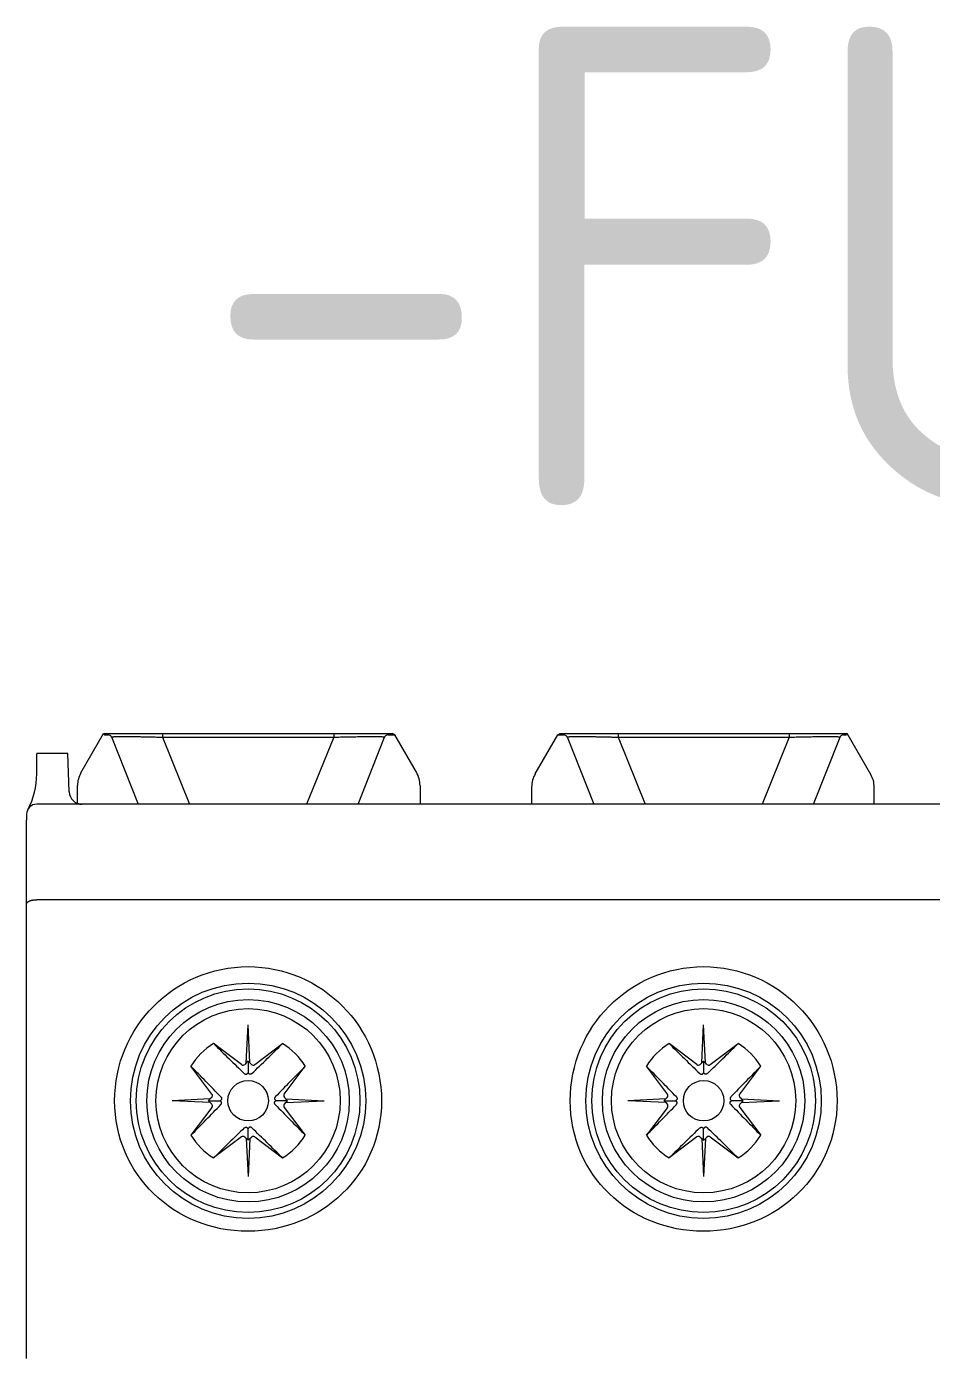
# Model space of a CAD drawing. Header units: millimetres. Extents: x 42151 to 59780, y 37376 to 44547.
# Drawn here: x 47587.4 to 47625.2, y 42708.8 to 42764.5 of the extents above; entities that cross this region are included whole.
import ezdxf
from ezdxf.enums import TextEntityAlignment as Align

# ---------------------------------------------------------------- set-up
doc = ezdxf.new("R2010")
doc.units = ezdxf.units.MM
doc.set_wipeout_variables(frame=1)
doc.layers.add('000-PI-Oprema', color=30, linetype='Continuous', lineweight=5)
doc.layers.add('000-PI_TEXT', color=7, linetype='Continuous')
doc.styles.add('PI0', font='isocpeur.ttf', dxfattribs={"width": 0.9})

# ---------------------------------------------------------------- blocks, each defined once
blk = doc.blocks.new('943405 - Dehn - Surge Arrester')
at = {"layer": '000-PI-Oprema', "ltscale": 0.25}
for p, q in [((49540.892, 45359.419), (49541.845, 45361.069)), ((49541.845, 45361.069), (49553.926, 45361.069)), ((49541.845, 45361.069), (49541.878, 45361.012)), ((49541.878, 45361.012), (49542.031, 45361.012)), ((49542.172, 45360.926), (49542.175, 45360.927)), ((49544.305, 45361.065), (49544.305, 45360.916)), ((49544.305, 45360.916), (49551.465, 45360.916)), ((49551.465, 45361.065), (49551.465, 45360.916)), ((49553.739, 45361.012), (49554.025, 45361.012)), ((49554.025, 45361.012), (49553.926, 45361.069)), ((49554.928, 45359.448), (49554.025, 45361.012)), ((49559.892, 45359.381), (49560.833, 45361.012)), ((49560.833, 45361.012), (49560.933, 45361.069)), ((49560.833, 45361.012), (49561.081, 45361.012)), ((49560.933, 45361.069), (49572.938, 45361.069)), ((49561.222, 45360.926), (49561.225, 45360.927)), ((49563.355, 45361.065), (49563.355, 45360.916)), ((49563.355, 45360.916), (49570.515, 45360.916)), ((49570.515, 45361.065), (49570.515, 45360.916)), ((49572.789, 45361.012), (49572.905, 45361.012)), ((49572.938, 45361.069), (49572.905, 45361.012)), ((49573.928, 45359.353), (49572.938, 45361.069)), ((49540.35, 45360.231), (49539.048, 45360.231)), ((49539.048, 45359.384), (49539.048, 45360.231)), ((49540.406, 45358.625), (49540.35, 45360.231))]:
    blk.add_line(p, q, dxfattribs=at)
for points in [[(49542.175, 45360.927), (49542.178, 45360.928), (49542.184, 45360.93), (49542.191, 45360.931), (49542.2, 45360.932), (49542.21, 45360.933), (49542.222, 45360.934), (49542.236, 45360.935), (49542.252, 45360.936), (49542.269, 45360.937), (49542.287, 45360.938), (49542.307, 45360.939), (49542.329, 45360.939), (49542.351, 45360.94), (49542.376, 45360.941), (49542.401, 45360.941), (49542.428, 45360.942), (49542.457, 45360.942), (49542.486, 45360.943), (49542.517, 45360.943), (49542.548, 45360.943), (49542.581, 45360.944), (49542.615, 45360.944), (49542.65, 45360.944), (49542.686, 45360.944), (49542.723, 45360.944), (49542.761, 45360.944), (49542.799, 45360.944), (49542.839, 45360.944), (49542.879, 45360.944), (49542.92, 45360.943), (49542.962, 45360.943), (49543.004, 45360.943), (49543.047, 45360.942), (49543.091, 45360.942), (49543.135, 45360.941), (49543.18, 45360.941), (49543.226, 45360.94), (49543.272, 45360.939), (49543.318, 45360.939), (49543.365, 45360.938), (49543.412, 45360.937), (49543.46, 45360.936), (49543.508, 45360.935), (49543.556, 45360.934), (49543.605, 45360.933), (49543.654, 45360.932), (49543.703, 45360.931), (49543.752, 45360.93), (49543.802, 45360.929), (49543.852, 45360.928), (49543.902, 45360.927), (49543.952, 45360.925), (49544.002, 45360.924), (49544.053, 45360.923), (49544.103, 45360.921), (49544.153, 45360.92), (49544.204, 45360.919), (49544.255, 45360.917), (49544.305, 45360.916)], [(49551.465, 45360.916), (49551.537, 45360.918), (49551.609, 45360.92), (49551.681, 45360.922), (49551.753, 45360.924), (49551.825, 45360.926), (49551.896, 45360.927), (49551.967, 45360.929), (49552.038, 45360.931), (49552.109, 45360.932), (49552.179, 45360.934), (49552.249, 45360.935), (49552.318, 45360.936), (49552.386, 45360.937), (49552.454, 45360.938), (49552.52, 45360.939), (49552.586, 45360.94), (49552.65, 45360.941), (49552.714, 45360.942), (49552.776, 45360.942), (49552.837, 45360.943), (49552.896, 45360.943), (49552.953, 45360.943), (49553.009, 45360.944), (49553.063, 45360.944), (49553.116, 45360.944), (49553.166, 45360.943), (49553.214, 45360.943), (49553.259, 45360.943), (49553.303, 45360.942), (49553.344, 45360.942), (49553.382, 45360.941), (49553.418, 45360.94), (49553.45, 45360.939), (49553.48, 45360.938), (49553.507, 45360.937), (49553.531, 45360.935), (49553.551, 45360.934), (49553.568, 45360.933), (49553.581, 45360.931), (49553.591, 45360.929), (49553.598, 45360.927)], [(49561.225, 45360.927), (49561.228, 45360.928), (49561.234, 45360.93), (49561.241, 45360.931), (49561.25, 45360.932), (49561.26, 45360.933), (49561.272, 45360.934), (49561.286, 45360.935), (49561.302, 45360.936), (49561.319, 45360.937), (49561.337, 45360.938), (49561.357, 45360.939), (49561.379, 45360.939), (49561.401, 45360.94), (49561.426, 45360.941), (49561.451, 45360.941), (49561.478, 45360.942), (49561.507, 45360.942), (49561.536, 45360.943), (49561.567, 45360.943), (49561.598, 45360.943), (49561.631, 45360.944), (49561.665, 45360.944), (49561.7, 45360.944), (49561.736, 45360.944), (49561.773, 45360.944), (49561.811, 45360.944), (49561.849, 45360.944), (49561.889, 45360.944), (49561.929, 45360.944), (49561.97, 45360.943), (49562.012, 45360.943), (49562.054, 45360.943), (49562.097, 45360.942), (49562.141, 45360.942), (49562.185, 45360.941), (49562.23, 45360.941), (49562.276, 45360.94), (49562.322, 45360.939), (49562.368, 45360.939), (49562.415, 45360.938), (49562.462, 45360.937), (49562.51, 45360.936), (49562.558, 45360.935), (49562.606, 45360.934), (49562.655, 45360.933), (49562.704, 45360.932), (49562.753, 45360.931), (49562.802, 45360.93), (49562.852, 45360.929), (49562.902, 45360.928), (49562.952, 45360.927), (49563.002, 45360.925), (49563.052, 45360.924), (49563.103, 45360.923), (49563.153, 45360.921), (49563.203, 45360.92), (49563.254, 45360.919), (49563.305, 45360.917), (49563.355, 45360.916)], [(49570.515, 45360.916), (49570.587, 45360.918), (49570.659, 45360.92), (49570.731, 45360.922), (49570.803, 45360.924), (49570.875, 45360.926), (49570.946, 45360.927), (49571.017, 45360.929), (49571.088, 45360.931), (49571.159, 45360.932), (49571.229, 45360.934), (49571.299, 45360.935), (49571.368, 45360.936), (49571.436, 45360.937), (49571.504, 45360.938), (49571.57, 45360.939), (49571.636, 45360.94), (49571.7, 45360.941), (49571.764, 45360.942), (49571.826, 45360.942), (49571.887, 45360.943), (49571.946, 45360.943), (49572.003, 45360.943), (49572.059, 45360.944), (49572.113, 45360.944), (49572.166, 45360.944), (49572.216, 45360.943), (49572.264, 45360.943), (49572.309, 45360.943), (49572.353, 45360.942), (49572.394, 45360.942), (49572.432, 45360.941), (49572.468, 45360.94), (49572.5, 45360.939), (49572.53, 45360.938), (49572.557, 45360.937), (49572.581, 45360.935), (49572.601, 45360.934), (49572.618, 45360.933), (49572.631, 45360.931), (49572.641, 45360.929), (49572.648, 45360.927)]]:
    blk.add_lwpolyline(points, dxfattribs=at)
for points in [[(49542.078, 45361.005), (49542.063, 45361.009), (49542.047, 45361.012), (49542.031, 45361.012)], [(49542.179, 45360.911), (49542.161, 45360.956), (49542.124, 45360.99), (49542.078, 45361.005)], [(49553.686, 45361.003), (49553.642, 45360.987), (49553.608, 45360.954), (49553.591, 45360.911)], [(49553.739, 45361.012), (49553.721, 45361.012), (49553.703, 45361.009), (49553.686, 45361.003)], [(49561.128, 45361.005), (49561.113, 45361.009), (49561.097, 45361.012), (49561.081, 45361.012)], [(49561.229, 45360.911), (49561.211, 45360.956), (49561.174, 45360.99), (49561.128, 45361.005)], [(49572.736, 45361.003), (49572.692, 45360.987), (49572.658, 45360.954), (49572.641, 45360.911)], [(49572.789, 45361.012), (49572.771, 45361.012), (49572.753, 45361.009), (49572.736, 45361.003)], [(49540.892, 45359.419), (49540.8, 45359.259), (49540.751, 45359.078), (49540.75, 45358.893)], [(49555.077, 45358.894), (49555.076, 45359.089), (49555.025, 45359.28), (49554.928, 45359.448)], [(49559.892, 45359.381), (49559.795, 45359.213), (49559.743, 45359.022), (49559.743, 45358.827)], [(49574.07, 45358.828), (49574.069, 45359.012), (49574.02, 45359.193), (49573.928, 45359.353)]]:
    blk.add_open_spline(points, degree=3, dxfattribs=at)
at = {"ltscale": 0.25}
blk.add_wipeout([(49538.748, 45357.99), (49539.048, 45358.114), (49613.872, 45358.114), (49614.171, 45357.99), (49614.295, 45357.691), (49614.295, 45263.499), (49614.171, 45263.2), (49613.872, 45263.076), (49539.048, 45263.076), (49538.748, 45263.2), (49538.625, 45263.499), (49538.625, 45357.691)], dxfattribs=at).dxf.layer = '000-PI-Oprema'
at = {"layer": '000-PI-Oprema', "ltscale": 0.25}
for p, q in [((49542.175, 45360.927), (49543.295, 45358.115)), ((49544.305, 45360.916), (49545.437, 45358.114)), ((49551.465, 45360.916), (49550.333, 45358.114)), ((49552.484, 45358.114), (49553.591, 45360.911)), ((49561.225, 45360.927), (49562.345, 45358.115)), ((49563.355, 45360.916), (49564.487, 45358.114)), ((49570.515, 45360.916), (49569.383, 45358.114)), ((49571.534, 45358.114), (49572.641, 45360.911)), ((49540.748, 45358.149), (49540.75, 45358.893)), ((49555.077, 45358.894), (49555.08, 45358.114)), ((49559.743, 45358.827), (49559.74, 45358.114)), ((49574.072, 45358.114), (49574.07, 45358.828)), ((49613.872, 45358.114), (49539.048, 45358.114)), ((49538.625, 45357.691), (49538.625, 45357.443)), ((49538.625, 45353.949), (49538.625, 45357.443)), ((49538.625, 45335.583), (49538.625, 45353.949)), ((49613.872, 45354.118), (49539.048, 45354.118)), ((49547.805, 45347.294), (49547.885, 45348.887)), ((49547.965, 45347.294), (49547.885, 45348.887)), ((49566.855, 45347.294), (49566.935, 45348.887)), ((49567.015, 45347.294), (49566.935, 45348.887)), ((49547.605, 45347.223), (49546.445, 45348.103)), ((49548.165, 45347.223), (49549.324, 45348.103)), ((49566.655, 45347.223), (49565.495, 45348.103)), ((49567.215, 45347.223), (49568.374, 45348.103)), ((49546.374, 45345.992), (49545.494, 45347.151)), ((49547.805, 45347.294), (49547.744, 45347.232)), ((49547.885, 45347.36), (49547.805, 45347.294)), ((49547.885, 45347.36), (49547.885, 45346.884)), ((49547.885, 45347.36), (49547.965, 45347.294)), ((49548.026, 45347.232), (49547.965, 45347.294)), ((49549.396, 45345.992), (49550.276, 45347.151)), ((49565.424, 45345.992), (49564.544, 45347.151)), ((49566.855, 45347.294), (49566.794, 45347.232)), ((49566.935, 45347.36), (49566.855, 45347.294)), ((49566.935, 45347.36), (49566.935, 45346.884)), ((49566.935, 45347.36), (49567.015, 45347.294)), ((49567.076, 45347.232), (49567.015, 45347.294)), ((49568.446, 45345.992), (49569.326, 45347.151)), ((49547.867, 45346.858), (49547.885, 45346.884)), ((49547.903, 45346.858), (49547.885, 45346.884)), ((49566.917, 45346.858), (49566.935, 45346.884)), ((49566.953, 45346.858), (49566.935, 45346.884)), ((49546.365, 45345.853), (49546.303, 45345.792)), ((49549.467, 45345.792), (49549.405, 45345.853)), ((49565.415, 45345.853), (49565.353, 45345.792)), ((49568.517, 45345.792), (49568.455, 45345.853)), ((49546.303, 45345.792), (49544.71, 45345.712)), ((49546.303, 45345.632), (49544.71, 45345.712)), ((49546.374, 45345.432), (49545.494, 45344.272)), ((49546.236, 45345.712), (49546.303, 45345.792)), ((49546.236, 45345.712), (49546.713, 45345.712)), ((49546.236, 45345.712), (49546.303, 45345.632)), ((49546.303, 45345.632), (49546.365, 45345.571)), ((49546.739, 45345.73), (49546.713, 45345.712)), ((49546.739, 45345.694), (49546.713, 45345.712)), ((49549.031, 45345.73), (49549.057, 45345.712)), ((49549.031, 45345.694), (49549.057, 45345.712)), ((49549.533, 45345.712), (49549.057, 45345.712)), ((49549.396, 45345.432), (49550.276, 45344.272)), ((49549.405, 45345.571), (49549.467, 45345.632)), ((49549.467, 45345.792), (49551.06, 45345.712)), ((49549.533, 45345.712), (49549.467, 45345.792)), ((49549.467, 45345.632), (49551.06, 45345.712)), ((49549.533, 45345.712), (49549.467, 45345.632)), ((49565.353, 45345.792), (49563.76, 45345.712)), ((49565.353, 45345.632), (49563.76, 45345.712)), ((49565.424, 45345.432), (49564.544, 45344.272)), ((49565.286, 45345.712), (49565.353, 45345.792)), ((49565.286, 45345.712), (49565.763, 45345.712)), ((49565.286, 45345.712), (49565.353, 45345.632)), ((49565.353, 45345.632), (49565.415, 45345.571)), ((49565.789, 45345.73), (49565.763, 45345.712)), ((49565.789, 45345.694), (49565.763, 45345.712)), ((49568.081, 45345.73), (49568.107, 45345.712)), ((49568.081, 45345.694), (49568.107, 45345.712)), ((49568.583, 45345.712), (49568.107, 45345.712)), ((49568.446, 45345.432), (49569.326, 45344.272)), ((49568.455, 45345.571), (49568.517, 45345.632)), ((49568.517, 45345.792), (49570.11, 45345.712)), ((49568.583, 45345.712), (49568.517, 45345.792)), ((49568.517, 45345.632), (49570.11, 45345.712)), ((49568.583, 45345.712), (49568.517, 45345.632)), ((49547.605, 45344.201), (49546.445, 45343.321)), ((49547.744, 45344.192), (49547.805, 45344.13)), ((49547.805, 45344.13), (49547.885, 45342.537)), ((49547.885, 45344.063), (49547.805, 45344.13)), ((49547.867, 45344.566), (49547.885, 45344.54)), ((49547.903, 45344.566), (49547.885, 45344.54)), ((49547.885, 45344.063), (49547.885, 45344.54)), ((49547.965, 45344.13), (49547.885, 45342.537)), ((49547.885, 45344.063), (49547.965, 45344.13)), ((49547.965, 45344.13), (49548.026, 45344.192)), ((49548.165, 45344.201), (49549.324, 45343.321)), ((49566.655, 45344.201), (49565.495, 45343.321)), ((49566.794, 45344.192), (49566.855, 45344.13)), ((49566.855, 45344.13), (49566.935, 45342.537)), ((49566.935, 45344.063), (49566.855, 45344.13)), ((49566.917, 45344.566), (49566.935, 45344.54)), ((49566.953, 45344.566), (49566.935, 45344.54)), ((49566.935, 45344.063), (49566.935, 45344.54)), ((49567.015, 45344.13), (49566.935, 45342.537)), ((49566.935, 45344.063), (49567.015, 45344.13)), ((49567.015, 45344.13), (49567.076, 45344.192)), ((49567.215, 45344.201), (49568.374, 45343.321)), ((49538.625, 45334.937), (49538.625, 45335.583))]:
    blk.add_line(p, q, dxfattribs=at)
for points in [[(49538.625, 45353.949), (49538.625, 45353.956), (49538.626, 45353.963), (49538.628, 45353.97), (49538.63, 45353.977), (49538.633, 45353.983), (49538.637, 45353.99), (49538.642, 45353.997), (49538.647, 45354.003), (49538.653, 45354.01), (49538.659, 45354.016), (49538.666, 45354.022), (49538.674, 45354.028), (49538.682, 45354.034), (49538.691, 45354.04), (49538.7, 45354.045), (49538.71, 45354.051), (49538.72, 45354.056), (49538.731, 45354.061), (49538.742, 45354.066), (49538.753, 45354.07), (49538.765, 45354.074), (49538.777, 45354.079), (49538.79, 45354.083), (49538.802, 45354.086), (49538.815, 45354.09), (49538.829, 45354.093), (49538.842, 45354.096), (49538.856, 45354.099), (49538.87, 45354.102), (49538.884, 45354.105), (49538.899, 45354.107), (49538.913, 45354.109), (49538.928, 45354.111), (49538.943, 45354.112), (49538.958, 45354.114), (49538.972, 45354.115), (49538.987, 45354.116), (49539.003, 45354.117), (49539.018, 45354.117), (49539.033, 45354.117), (49539.048, 45354.118)], [(49547.728, 45346.849), (49547.732, 45346.846), (49547.736, 45346.842), (49547.74, 45346.839), (49547.744, 45346.837), (49547.748, 45346.834), (49547.751, 45346.832), (49547.755, 45346.83), (49547.758, 45346.828), (49547.762, 45346.827), (49547.765, 45346.825), (49547.768, 45346.824), (49547.772, 45346.823), (49547.775, 45346.822), (49547.778, 45346.821), (49547.781, 45346.821), (49547.785, 45346.82), (49547.788, 45346.82), (49547.791, 45346.819), (49547.794, 45346.819), (49547.797, 45346.819), (49547.801, 45346.819), (49547.804, 45346.819), (49547.807, 45346.82), (49547.81, 45346.82), (49547.814, 45346.821), (49547.817, 45346.822), (49547.82, 45346.823), (49547.824, 45346.824), (49547.827, 45346.825), (49547.83, 45346.826), (49547.834, 45346.828), (49547.837, 45346.83), (49547.84, 45346.832), (49547.843, 45346.834), (49547.847, 45346.837), (49547.85, 45346.839), (49547.853, 45346.842), (49547.857, 45346.846), (49547.86, 45346.849), (49547.863, 45346.853), (49547.867, 45346.858)], [(49548.042, 45346.849), (49548.037, 45346.846), (49548.034, 45346.842), (49548.03, 45346.839), (49548.026, 45346.837), (49548.022, 45346.834), (49548.019, 45346.832), (49548.015, 45346.83), (49548.012, 45346.828), (49548.008, 45346.827), (49548.005, 45346.825), (49548.001, 45346.824), (49547.998, 45346.823), (49547.995, 45346.822), (49547.992, 45346.821), (49547.988, 45346.821), (49547.985, 45346.82), (49547.982, 45346.82), (49547.979, 45346.819), (49547.976, 45346.819), (49547.972, 45346.819), (49547.969, 45346.819), (49547.966, 45346.819), (49547.963, 45346.82), (49547.959, 45346.82), (49547.956, 45346.821), (49547.953, 45346.822), (49547.95, 45346.823), (49547.946, 45346.824), (49547.943, 45346.825), (49547.94, 45346.827), (49547.936, 45346.828), (49547.933, 45346.83), (49547.93, 45346.832), (49547.926, 45346.834), (49547.923, 45346.837), (49547.92, 45346.839), (49547.917, 45346.842), (49547.913, 45346.846), (49547.91, 45346.849), (49547.907, 45346.853), (49547.903, 45346.858)], [(49566.778, 45346.849), (49566.782, 45346.846), (49566.786, 45346.842), (49566.79, 45346.839), (49566.794, 45346.837), (49566.798, 45346.834), (49566.801, 45346.832), (49566.805, 45346.83), (49566.808, 45346.828), (49566.812, 45346.827), (49566.815, 45346.825), (49566.818, 45346.824), (49566.822, 45346.823), (49566.825, 45346.822), (49566.828, 45346.821), (49566.831, 45346.821), (49566.835, 45346.82), (49566.838, 45346.82), (49566.841, 45346.819), (49566.844, 45346.819), (49566.847, 45346.819), (49566.851, 45346.819), (49566.854, 45346.819), (49566.857, 45346.82), (49566.86, 45346.82), (49566.864, 45346.821), (49566.867, 45346.822), (49566.87, 45346.823), (49566.874, 45346.824), (49566.877, 45346.825), (49566.88, 45346.826), (49566.884, 45346.828), (49566.887, 45346.83), (49566.89, 45346.832), (49566.893, 45346.834), (49566.897, 45346.837), (49566.9, 45346.839), (49566.903, 45346.842), (49566.907, 45346.846), (49566.91, 45346.849), (49566.913, 45346.853), (49566.917, 45346.858)], [(49567.092, 45346.849), (49567.087, 45346.846), (49567.084, 45346.842), (49567.08, 45346.839), (49567.076, 45346.837), (49567.072, 45346.834), (49567.069, 45346.832), (49567.065, 45346.83), (49567.062, 45346.828), (49567.058, 45346.827), (49567.055, 45346.825), (49567.051, 45346.824), (49567.048, 45346.823), (49567.045, 45346.822), (49567.042, 45346.821), (49567.038, 45346.821), (49567.035, 45346.82), (49567.032, 45346.82), (49567.029, 45346.819), (49567.026, 45346.819), (49567.022, 45346.819), (49567.019, 45346.819), (49567.016, 45346.819), (49567.013, 45346.82), (49567.009, 45346.82), (49567.006, 45346.821), (49567.003, 45346.822), (49567, 45346.823), (49566.996, 45346.824), (49566.993, 45346.825), (49566.99, 45346.827), (49566.986, 45346.828), (49566.983, 45346.83), (49566.98, 45346.832), (49566.976, 45346.834), (49566.973, 45346.837), (49566.97, 45346.839), (49566.967, 45346.842), (49566.963, 45346.846), (49566.96, 45346.849), (49566.957, 45346.853), (49566.953, 45346.858)], [(49546.748, 45345.869), (49546.751, 45345.864), (49546.755, 45345.861), (49546.758, 45345.857), (49546.76, 45345.853), (49546.763, 45345.849), (49546.765, 45345.846), (49546.767, 45345.842), (49546.768, 45345.839), (49546.77, 45345.835), (49546.771, 45345.832), (49546.773, 45345.828), (49546.774, 45345.825), (49546.775, 45345.822), (49546.775, 45345.819), (49546.776, 45345.815), (49546.777, 45345.812), (49546.777, 45345.809), (49546.777, 45345.806), (49546.778, 45345.803), (49546.778, 45345.8), (49546.778, 45345.796), (49546.777, 45345.793), (49546.777, 45345.79), (49546.777, 45345.787), (49546.776, 45345.783), (49546.775, 45345.78), (49546.774, 45345.777), (49546.773, 45345.773), (49546.772, 45345.77), (49546.77, 45345.767), (49546.769, 45345.763), (49546.767, 45345.76), (49546.765, 45345.757), (49546.763, 45345.753), (49546.76, 45345.75), (49546.758, 45345.747), (49546.755, 45345.744), (49546.751, 45345.74), (49546.748, 45345.737), (49546.743, 45345.734), (49546.739, 45345.73)], [(49549.022, 45345.869), (49549.019, 45345.864), (49549.015, 45345.861), (49549.012, 45345.857), (49549.01, 45345.853), (49549.007, 45345.849), (49549.005, 45345.846), (49549.003, 45345.842), (49549.001, 45345.839), (49549, 45345.835), (49548.998, 45345.832), (49548.997, 45345.828), (49548.996, 45345.825), (49548.995, 45345.822), (49548.994, 45345.819), (49548.994, 45345.815), (49548.993, 45345.812), (49548.993, 45345.809), (49548.992, 45345.806), (49548.992, 45345.803), (49548.992, 45345.799), (49548.992, 45345.796), (49548.992, 45345.793), (49548.993, 45345.79), (49548.993, 45345.787), (49548.994, 45345.783), (49548.995, 45345.78), (49548.996, 45345.777), (49548.997, 45345.773), (49548.998, 45345.77), (49549, 45345.767), (49549.001, 45345.763), (49549.003, 45345.76), (49549.005, 45345.757), (49549.007, 45345.753), (49549.01, 45345.75), (49549.012, 45345.747), (49549.015, 45345.744), (49549.019, 45345.74), (49549.022, 45345.737), (49549.026, 45345.734), (49549.031, 45345.73)], [(49565.798, 45345.869), (49565.801, 45345.864), (49565.805, 45345.861), (49565.808, 45345.857), (49565.81, 45345.853), (49565.813, 45345.849), (49565.815, 45345.846), (49565.817, 45345.842), (49565.818, 45345.839), (49565.82, 45345.835), (49565.821, 45345.832), (49565.823, 45345.828), (49565.824, 45345.825), (49565.825, 45345.822), (49565.825, 45345.819), (49565.826, 45345.815), (49565.827, 45345.812), (49565.827, 45345.809), (49565.827, 45345.806), (49565.828, 45345.803), (49565.828, 45345.8), (49565.828, 45345.796), (49565.827, 45345.793), (49565.827, 45345.79), (49565.827, 45345.787), (49565.826, 45345.783), (49565.825, 45345.78), (49565.824, 45345.777), (49565.823, 45345.773), (49565.822, 45345.77), (49565.82, 45345.767), (49565.819, 45345.763), (49565.817, 45345.76), (49565.815, 45345.757), (49565.813, 45345.753), (49565.81, 45345.75), (49565.808, 45345.747), (49565.805, 45345.744), (49565.801, 45345.74), (49565.798, 45345.737), (49565.793, 45345.734), (49565.789, 45345.73)], [(49568.072, 45345.869), (49568.069, 45345.864), (49568.065, 45345.861), (49568.062, 45345.857), (49568.06, 45345.853), (49568.057, 45345.849), (49568.055, 45345.846), (49568.053, 45345.842), (49568.051, 45345.839), (49568.05, 45345.835), (49568.048, 45345.832), (49568.047, 45345.828), (49568.046, 45345.825), (49568.045, 45345.822), (49568.044, 45345.819), (49568.044, 45345.815), (49568.043, 45345.812), (49568.043, 45345.809), (49568.042, 45345.806), (49568.042, 45345.803), (49568.042, 45345.799), (49568.042, 45345.796), (49568.042, 45345.793), (49568.043, 45345.79), (49568.043, 45345.787), (49568.044, 45345.783), (49568.045, 45345.78), (49568.046, 45345.777), (49568.047, 45345.773), (49568.048, 45345.77), (49568.05, 45345.767), (49568.051, 45345.763), (49568.053, 45345.76), (49568.055, 45345.757), (49568.057, 45345.753), (49568.06, 45345.75), (49568.062, 45345.747), (49568.065, 45345.744), (49568.069, 45345.74), (49568.072, 45345.737), (49568.076, 45345.734), (49568.081, 45345.73)], [(49546.748, 45345.555), (49546.751, 45345.559), (49546.755, 45345.563), (49546.758, 45345.567), (49546.76, 45345.571), (49546.763, 45345.575), (49546.765, 45345.578), (49546.767, 45345.582), (49546.768, 45345.585), (49546.77, 45345.589), (49546.771, 45345.592), (49546.773, 45345.596), (49546.774, 45345.599), (49546.775, 45345.602), (49546.775, 45345.605), (49546.776, 45345.608), (49546.777, 45345.612), (49546.777, 45345.615), (49546.777, 45345.618), (49546.778, 45345.621), (49546.778, 45345.624), (49546.778, 45345.628), (49546.777, 45345.631), (49546.777, 45345.634), (49546.777, 45345.637), (49546.776, 45345.641), (49546.775, 45345.644), (49546.774, 45345.647), (49546.773, 45345.651), (49546.772, 45345.654), (49546.77, 45345.657), (49546.769, 45345.661), (49546.767, 45345.664), (49546.765, 45345.667), (49546.763, 45345.67), (49546.76, 45345.674), (49546.758, 45345.677), (49546.755, 45345.68), (49546.751, 45345.684), (49546.748, 45345.687), (49546.743, 45345.69), (49546.739, 45345.694)], [(49549.022, 45345.555), (49549.019, 45345.559), (49549.015, 45345.563), (49549.012, 45345.567), (49549.01, 45345.571), (49549.007, 45345.575), (49549.005, 45345.578), (49549.003, 45345.582), (49549.001, 45345.585), (49549, 45345.589), (49548.998, 45345.592), (49548.997, 45345.596), (49548.996, 45345.599), (49548.995, 45345.602), (49548.994, 45345.605), (49548.994, 45345.608), (49548.993, 45345.612), (49548.993, 45345.615), (49548.992, 45345.618), (49548.992, 45345.621), (49548.992, 45345.624), (49548.992, 45345.628), (49548.992, 45345.631), (49548.993, 45345.634), (49548.993, 45345.637), (49548.994, 45345.641), (49548.995, 45345.644), (49548.996, 45345.647), (49548.997, 45345.651), (49548.998, 45345.654), (49549, 45345.657), (49549.001, 45345.661), (49549.003, 45345.664), (49549.005, 45345.667), (49549.007, 45345.67), (49549.01, 45345.674), (49549.012, 45345.677), (49549.015, 45345.68), (49549.019, 45345.684), (49549.022, 45345.687), (49549.026, 45345.69), (49549.031, 45345.694)], [(49565.798, 45345.555), (49565.801, 45345.559), (49565.805, 45345.563), (49565.808, 45345.567), (49565.81, 45345.571), (49565.813, 45345.575), (49565.815, 45345.578), (49565.817, 45345.582), (49565.818, 45345.585), (49565.82, 45345.589), (49565.821, 45345.592), (49565.823, 45345.596), (49565.824, 45345.599), (49565.825, 45345.602), (49565.825, 45345.605), (49565.826, 45345.608), (49565.827, 45345.612), (49565.827, 45345.615), (49565.827, 45345.618), (49565.828, 45345.621), (49565.828, 45345.624), (49565.828, 45345.628), (49565.827, 45345.631), (49565.827, 45345.634), (49565.827, 45345.637), (49565.826, 45345.641), (49565.825, 45345.644), (49565.824, 45345.647), (49565.823, 45345.651), (49565.822, 45345.654), (49565.82, 45345.657), (49565.819, 45345.661), (49565.817, 45345.664), (49565.815, 45345.667), (49565.813, 45345.67), (49565.81, 45345.674), (49565.808, 45345.677), (49565.805, 45345.68), (49565.801, 45345.684), (49565.798, 45345.687), (49565.793, 45345.69), (49565.789, 45345.694)], [(49568.072, 45345.555), (49568.069, 45345.559), (49568.065, 45345.563), (49568.062, 45345.567), (49568.06, 45345.571), (49568.057, 45345.575), (49568.055, 45345.578), (49568.053, 45345.582), (49568.051, 45345.585), (49568.05, 45345.589), (49568.048, 45345.592), (49568.047, 45345.596), (49568.046, 45345.599), (49568.045, 45345.602), (49568.044, 45345.605), (49568.044, 45345.608), (49568.043, 45345.612), (49568.043, 45345.615), (49568.042, 45345.618), (49568.042, 45345.621), (49568.042, 45345.624), (49568.042, 45345.628), (49568.042, 45345.631), (49568.043, 45345.634), (49568.043, 45345.637), (49568.044, 45345.641), (49568.045, 45345.644), (49568.046, 45345.647), (49568.047, 45345.651), (49568.048, 45345.654), (49568.05, 45345.657), (49568.051, 45345.661), (49568.053, 45345.664), (49568.055, 45345.667), (49568.057, 45345.67), (49568.06, 45345.674), (49568.062, 45345.677), (49568.065, 45345.68), (49568.069, 45345.684), (49568.072, 45345.687), (49568.076, 45345.69), (49568.081, 45345.694)], [(49547.728, 45344.575), (49547.732, 45344.578), (49547.736, 45344.582), (49547.74, 45344.585), (49547.744, 45344.587), (49547.748, 45344.59), (49547.751, 45344.592), (49547.755, 45344.594), (49547.758, 45344.595), (49547.762, 45344.597), (49547.765, 45344.598), (49547.768, 45344.6), (49547.772, 45344.601), (49547.775, 45344.602), (49547.778, 45344.602), (49547.781, 45344.603), (49547.785, 45344.604), (49547.788, 45344.604), (49547.791, 45344.604), (49547.794, 45344.605), (49547.797, 45344.605), (49547.801, 45344.605), (49547.804, 45344.604), (49547.807, 45344.604), (49547.81, 45344.604), (49547.814, 45344.603), (49547.817, 45344.602), (49547.82, 45344.601), (49547.824, 45344.6), (49547.827, 45344.599), (49547.83, 45344.597), (49547.834, 45344.596), (49547.837, 45344.594), (49547.84, 45344.592), (49547.843, 45344.59), (49547.847, 45344.587), (49547.85, 45344.585), (49547.853, 45344.582), (49547.857, 45344.578), (49547.86, 45344.575), (49547.863, 45344.57), (49547.867, 45344.566)], [(49548.042, 45344.575), (49548.037, 45344.578), (49548.034, 45344.582), (49548.03, 45344.585), (49548.026, 45344.587), (49548.022, 45344.59), (49548.019, 45344.592), (49548.015, 45344.594), (49548.012, 45344.595), (49548.008, 45344.597), (49548.005, 45344.598), (49548.001, 45344.6), (49547.998, 45344.601), (49547.995, 45344.602), (49547.992, 45344.602), (49547.988, 45344.603), (49547.985, 45344.604), (49547.982, 45344.604), (49547.979, 45344.604), (49547.976, 45344.605), (49547.972, 45344.605), (49547.969, 45344.605), (49547.966, 45344.604), (49547.963, 45344.604), (49547.959, 45344.604), (49547.956, 45344.603), (49547.953, 45344.602), (49547.95, 45344.601), (49547.946, 45344.6), (49547.943, 45344.599), (49547.94, 45344.597), (49547.936, 45344.596), (49547.933, 45344.594), (49547.93, 45344.592), (49547.926, 45344.59), (49547.923, 45344.587), (49547.92, 45344.585), (49547.917, 45344.582), (49547.913, 45344.578), (49547.91, 45344.575), (49547.907, 45344.57), (49547.903, 45344.566)], [(49566.778, 45344.575), (49566.782, 45344.578), (49566.786, 45344.582), (49566.79, 45344.585), (49566.794, 45344.587), (49566.798, 45344.59), (49566.801, 45344.592), (49566.805, 45344.594), (49566.808, 45344.595), (49566.812, 45344.597), (49566.815, 45344.598), (49566.818, 45344.6), (49566.822, 45344.601), (49566.825, 45344.602), (49566.828, 45344.602), (49566.831, 45344.603), (49566.835, 45344.604), (49566.838, 45344.604), (49566.841, 45344.604), (49566.844, 45344.605), (49566.847, 45344.605), (49566.851, 45344.605), (49566.854, 45344.604), (49566.857, 45344.604), (49566.86, 45344.604), (49566.864, 45344.603), (49566.867, 45344.602), (49566.87, 45344.601), (49566.874, 45344.6), (49566.877, 45344.599), (49566.88, 45344.597), (49566.884, 45344.596), (49566.887, 45344.594), (49566.89, 45344.592), (49566.893, 45344.59), (49566.897, 45344.587), (49566.9, 45344.585), (49566.903, 45344.582), (49566.907, 45344.578), (49566.91, 45344.575), (49566.913, 45344.57), (49566.917, 45344.566)], [(49567.092, 45344.575), (49567.087, 45344.578), (49567.084, 45344.582), (49567.08, 45344.585), (49567.076, 45344.587), (49567.072, 45344.59), (49567.069, 45344.592), (49567.065, 45344.594), (49567.062, 45344.595), (49567.058, 45344.597), (49567.055, 45344.598), (49567.051, 45344.6), (49567.048, 45344.601), (49567.045, 45344.602), (49567.042, 45344.602), (49567.038, 45344.603), (49567.035, 45344.604), (49567.032, 45344.604), (49567.029, 45344.604), (49567.026, 45344.605), (49567.022, 45344.605), (49567.019, 45344.605), (49567.016, 45344.604), (49567.013, 45344.604), (49567.009, 45344.604), (49567.006, 45344.603), (49567.003, 45344.602), (49567, 45344.601), (49566.996, 45344.6), (49566.993, 45344.599), (49566.99, 45344.597), (49566.986, 45344.596), (49566.983, 45344.594), (49566.98, 45344.592), (49566.976, 45344.59), (49566.973, 45344.587), (49566.97, 45344.585), (49566.967, 45344.582), (49566.963, 45344.578), (49566.96, 45344.575), (49566.957, 45344.57), (49566.953, 45344.566)]]:
    blk.add_lwpolyline(points, dxfattribs=at)
for centre, radius in [((49547.885, 45345.712), 4.921), ((49547.885, 45345.712), 4.677), ((49566.935, 45345.712), 4.921), ((49566.935, 45345.712), 4.677), ((49547.885, 45345.712), 4.233), ((49566.935, 45345.712), 4.233), ((49547.885, 45345.712), 3.852), ((49566.935, 45345.712), 3.852), ((49547.885, 45345.712), 0.847), ((49566.935, 45345.712), 0.847)]:
    blk.add_circle(centre, radius, dxfattribs=at)
for points in [[(49538.674, 45357.89), (49538.92, 45358.35), (49539.048, 45358.863), (49539.048, 45359.384)], [(49540.406, 45358.625), (49540.416, 45358.34), (49540.65, 45358.114), (49540.935, 45358.114)], [(49539.048, 45358.114), (49538.814, 45358.114), (49538.625, 45357.925), (49538.625, 45357.691)], [(49546.445, 45348.103), (49546.055, 45347.868), (49545.729, 45347.541), (49545.494, 45347.151)], [(49546.446, 45348.103), (49546.868, 45347.68), (49547.296, 45347.262), (49547.728, 45346.849)], [(49548.042, 45346.849), (49548.474, 45347.262), (49548.902, 45347.68), (49549.324, 45348.103)], [(49550.276, 45347.151), (49550.041, 45347.541), (49549.714, 45347.868), (49549.324, 45348.103)], [(49565.495, 45348.103), (49565.105, 45347.868), (49564.779, 45347.541), (49564.544, 45347.151)], [(49565.496, 45348.103), (49565.918, 45347.68), (49566.346, 45347.262), (49566.778, 45346.849)], [(49567.092, 45346.849), (49567.524, 45347.262), (49567.952, 45347.68), (49568.374, 45348.103)], [(49569.326, 45347.151), (49569.091, 45347.541), (49568.764, 45347.868), (49568.374, 45348.103)], [(49546.748, 45345.869), (49546.335, 45346.301), (49545.917, 45346.729), (49545.494, 45347.151)], [(49547.605, 45347.223), (49547.647, 45347.191), (49547.706, 45347.195), (49547.744, 45347.232)], [(49548.026, 45347.232), (49548.064, 45347.195), (49548.123, 45347.191), (49548.165, 45347.223)], [(49550.276, 45347.151), (49549.853, 45346.729), (49549.435, 45346.301), (49549.022, 45345.869)], [(49565.798, 45345.869), (49565.385, 45346.301), (49564.967, 45346.729), (49564.544, 45347.151)], [(49566.655, 45347.223), (49566.697, 45347.191), (49566.756, 45347.195), (49566.794, 45347.232)], [(49567.076, 45347.232), (49567.114, 45347.195), (49567.173, 45347.191), (49567.215, 45347.223)], [(49569.326, 45347.151), (49568.903, 45346.729), (49568.485, 45346.301), (49568.072, 45345.869)], [(49546.365, 45345.853), (49546.402, 45345.891), (49546.406, 45345.95), (49546.374, 45345.992)], [(49549.396, 45345.992), (49549.364, 45345.95), (49549.368, 45345.891), (49549.405, 45345.853)], [(49565.415, 45345.853), (49565.452, 45345.891), (49565.456, 45345.95), (49565.424, 45345.992)], [(49568.446, 45345.992), (49568.414, 45345.95), (49568.418, 45345.891), (49568.455, 45345.853)], [(49545.494, 45344.273), (49545.917, 45344.695), (49546.335, 45345.123), (49546.748, 45345.555)], [(49546.374, 45345.432), (49546.406, 45345.474), (49546.402, 45345.533), (49546.365, 45345.571)], [(49549.022, 45345.555), (49549.435, 45345.123), (49549.853, 45344.695), (49550.276, 45344.273)], [(49549.405, 45345.571), (49549.368, 45345.533), (49549.364, 45345.474), (49549.396, 45345.432)], [(49564.544, 45344.273), (49564.967, 45344.695), (49565.385, 45345.123), (49565.798, 45345.555)], [(49565.424, 45345.432), (49565.456, 45345.474), (49565.452, 45345.533), (49565.415, 45345.571)], [(49568.072, 45345.555), (49568.485, 45345.123), (49568.903, 45344.695), (49569.326, 45344.273)], [(49568.455, 45345.571), (49568.418, 45345.533), (49568.414, 45345.474), (49568.446, 45345.432)], [(49545.494, 45344.272), (49545.729, 45343.882), (49546.055, 45343.556), (49546.445, 45343.321)], [(49547.728, 45344.575), (49547.296, 45344.162), (49546.868, 45343.744), (49546.446, 45343.321)], [(49547.744, 45344.192), (49547.706, 45344.229), (49547.647, 45344.233), (49547.605, 45344.201)], [(49548.165, 45344.201), (49548.123, 45344.233), (49548.064, 45344.229), (49548.026, 45344.192)], [(49549.324, 45343.321), (49548.902, 45343.744), (49548.474, 45344.162), (49548.042, 45344.575)], [(49549.324, 45343.321), (49549.714, 45343.556), (49550.041, 45343.882), (49550.276, 45344.272)], [(49564.544, 45344.272), (49564.779, 45343.882), (49565.105, 45343.556), (49565.495, 45343.321)], [(49566.778, 45344.575), (49566.346, 45344.162), (49565.918, 45343.744), (49565.496, 45343.321)], [(49566.794, 45344.192), (49566.756, 45344.229), (49566.697, 45344.233), (49566.655, 45344.201)], [(49567.215, 45344.201), (49567.173, 45344.233), (49567.114, 45344.229), (49567.076, 45344.192)], [(49568.374, 45343.321), (49567.952, 45343.744), (49567.524, 45344.162), (49567.092, 45344.575)], [(49568.374, 45343.321), (49568.764, 45343.556), (49569.091, 45343.882), (49569.326, 45344.272)]]:
    blk.add_open_spline(points, degree=3, dxfattribs=at)
for points in [[(49553.465, 45345.712), (49553.465, 45348.794), (49550.967, 45351.319), (49547.885, 45351.319), (49544.803, 45351.319), (49542.305, 45348.794), (49542.305, 45345.712), (49542.305, 45342.63), (49544.794, 45340.251), (49547.876, 45340.251), (49550.958, 45340.251), (49553.465, 45342.63), (49553.465, 45345.712)], [(49572.515, 45345.712), (49572.515, 45348.794), (49570.017, 45351.319), (49566.935, 45351.319), (49563.853, 45351.319), (49561.355, 45348.794), (49561.355, 45345.712), (49561.355, 45342.63), (49563.844, 45340.251), (49566.926, 45340.251), (49570.008, 45340.251), (49572.515, 45342.63), (49572.515, 45345.712)]]:
    blk.add_open_spline(points, degree=3, knots=[0, 0, 0, 0, 1, 1, 1, 2, 2, 2, 3, 3, 3, 4, 4, 4, 4], dxfattribs=at)

msp = doc.modelspace()

# ---------------------------------------------------------------- block references
at = {"layer": '000-PI-Oprema'}
msp.add_blockref('943405 - Dehn - Surge Arrester', (-1951.228, -2626.093), dxfattribs=at)

# ---------------------------------------------------------------- texts
at = {"layer": '000-PI_TEXT', "style": 'PI0', "width": 0.9}
msp.add_text('-FU1', height=20, dxfattribs=at).set_placement((47619.481, 42754.506), align=Align.MIDDLE)

doc.saveas('drawing.dxf')
